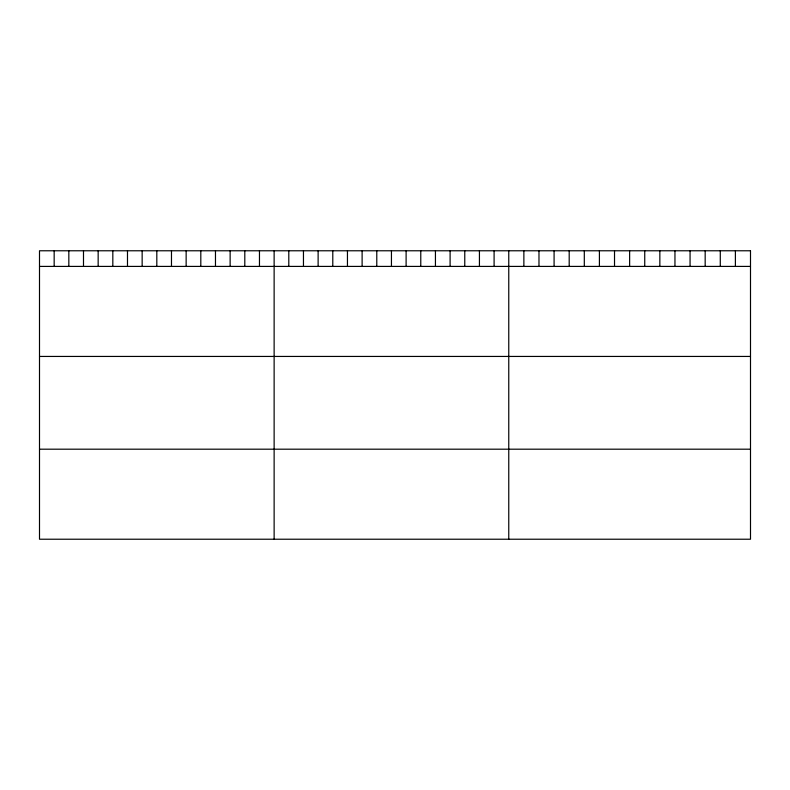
<?xml version="1.0" encoding="UTF-8"?>
<svg xmlns="http://www.w3.org/2000/svg" width="790" height="790" viewBox="0 0 790 790"><rect width="100%" height="100%" fill="white"/><g stroke="black" fill="none" stroke-linecap="round" stroke-linejoin="round"><path stroke-width="1.19" d="M39.5 266.408L750.5 266.408M39.5 356.438L750.5 356.438M39.5 449.194L750.5 449.194M735.391 250.776L735.391 266.408M720.283 250.776L720.283 266.408M705.174 250.776L705.174 266.408M690.065 250.776L690.065 266.408M674.956 250.776L674.956 266.408M659.848 250.776L659.848 266.408M644.739 250.776L644.739 266.408M629.63 250.776L629.63 266.408M614.521 250.776L614.521 266.408M599.413 250.776L599.413 266.408M584.304 250.776L584.304 266.408M569.195 250.776L569.195 266.408M554.086 250.776L554.086 266.408M538.977 250.776L538.977 266.408M523.869 250.776L523.869 266.408M508.76 250.776L508.76 539.224M494.096 250.776L494.096 266.408M479.431 250.776L479.431 266.408M464.767 250.776L464.767 266.408M450.103 250.776L450.103 266.408M435.438 250.776L435.438 266.408M420.774 250.776L420.774 266.408M406.109 250.776L406.109 266.408M391.445 250.776L391.445 266.408M376.781 250.776L376.781 266.408M362.116 250.776L362.116 266.408M347.452 250.776L347.452 266.408M332.788 250.776L332.788 266.408M318.123 250.776L318.123 266.408M303.459 250.776L303.459 266.408M288.794 250.776L288.794 266.408M274.13 250.776L274.13 539.224M259.466 250.776L259.466 266.408M244.801 250.776L244.801 266.408M230.137 250.776L230.137 266.408M215.472 250.776L215.472 266.408M200.808 250.776L200.808 266.408M186.144 250.776L186.144 266.408M171.479 250.776L171.479 266.408M156.815 250.776L156.815 266.408M142.151 250.776L142.151 266.408M127.486 250.776L127.486 266.408M112.822 250.776L112.822 266.408M98.158 250.776L98.158 266.408M83.493 250.776L83.493 266.408M68.829 250.776L68.829 266.408M54.164 250.776L54.164 266.408M750.5 250.776L39.5 250.776L39.5 539.224L750.5 539.224L750.5 250.776"/></g></svg>
